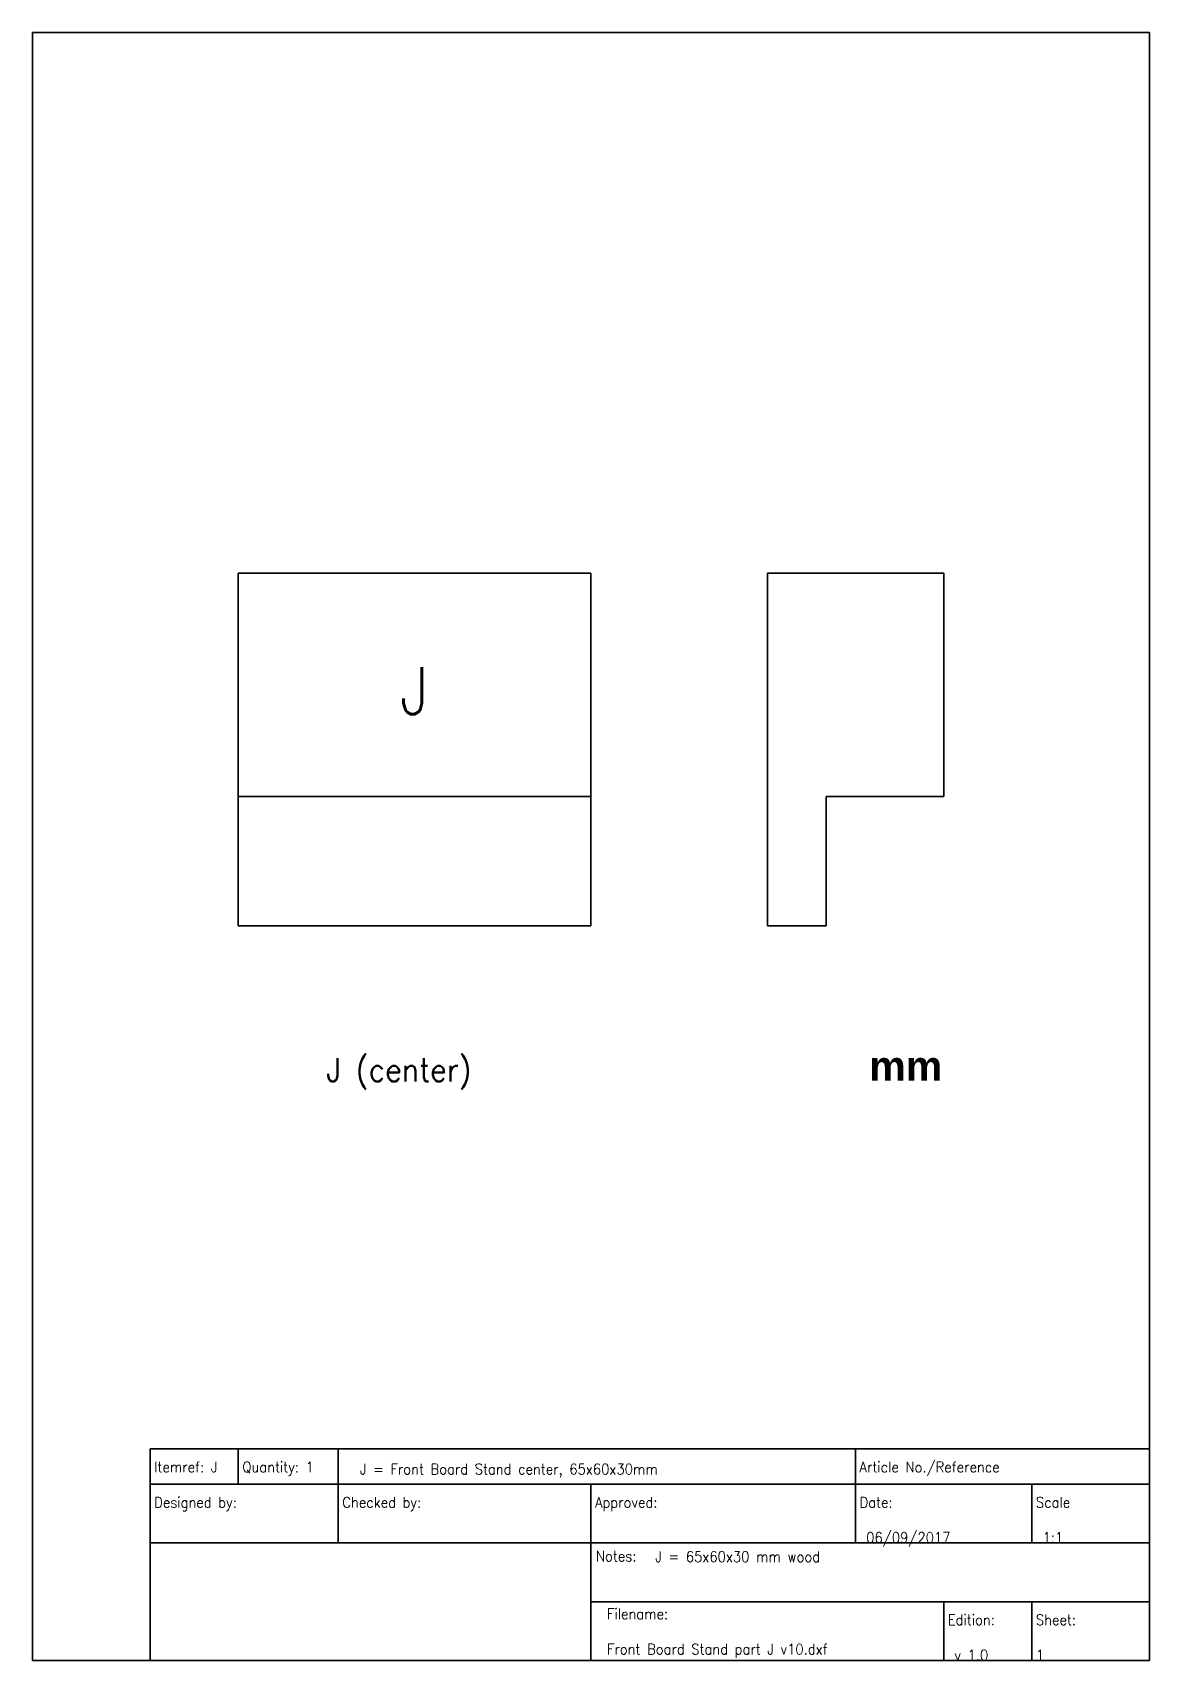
# Model space of a CAD drawing. Header units: millimetres. Extents: x 10 to 200, y 10 to 287.
import ezdxf

# ---------------------------------------------------------------- set-up
doc = ezdxf.new("R2010")
doc.units = ezdxf.units.MM
for name, color, linetype, lineweight, true_color in [('0 ... Background', 18, 'Continuous', 35, 0x000000), ('0 ... Base', 18, 'Continuous', 35, 0x000000), ('0 ... Numbering', 18, 'Continuous', 70, 0x000000)]:
    doc.layers.add(name, color=color, linetype=linetype, lineweight=lineweight, true_color=true_color)
doc.styles.add('textstyle11', font='Standard')
doc.styles.add('textstyle12', font='Standard')
doc.styles.add('textstyle13', font='Standard')
doc.styles.add('textstyle14', font='Standard')
doc.styles.add('textstyle15', font='Standard')
doc.styles.add('textstyle16', font='Standard')
doc.styles.add('textstyle17', font='Standard')
doc.styles.add('textstyle18', font='Standard')
doc.styles.add('textstyle19', font='Standard')
doc.styles.add('textstyle20', font='Standard')
doc.styles.add('textstyle21', font='Standard')
doc.styles.add('textstyle22', font='Standard')
doc.styles.add('textstyle23', font='Standard')
doc.styles.add('textstyle24', font='Standard')
doc.styles.add('textstyle25', font='')
doc.styles.add('textstyle26', font='Standard')
doc.styles.add('textstyle27', font='Standard')
doc.styles.get('textstyle25').set_extended_font_data('Arial', bold=True)

msp = doc.modelspace()

# ---------------------------------------------------------------- linework, layer by layer
at = {"layer": '0 ... Background', "linetype": 'Continuous'}
for p, q in [((200, 287), (10, 287)), ((10, 287), (10, 10)), ((200, 10), (200, 287)), ((30, 46), (200, 46)), ((30, 40), (30, 46)), ((45, 40), (45, 46)), ((62, 40), (62, 46)), ((150, 40), (150, 46)), ((30, 40), (200, 40)), ((30, 10), (30, 40)), ((62, 30), (62, 40)), ((105, 30), (105, 40)), ((150, 30), (150, 40)), ((180, 30), (180, 40)), ((30, 30), (200, 30)), ((105, 10), (105, 30)), ((105, 20), (200, 20)), ((165, 10), (165, 20)), ((180, 10), (180, 20)), ((105, 10), (105, 15)), ((10, 10), (200, 10))]:
    msp.add_line(p, q, dxfattribs=at)
at = {"layer": '0 ... Base'}
for p, q in [((45, 195), (105, 195)), ((45, 135), (45, 195)), ((105, 195), (105, 135)), ((135, 195), (135, 135)), ((165, 195), (135, 195)), ((165, 157), (165, 195)), ((45, 157), (105, 157)), ((165, 157), (145, 157)), ((145, 157), (145, 135)), ((105, 135), (45, 135)), ((135, 135), (145, 135))]:
    msp.add_line(p, q, dxfattribs=at)

# ---------------------------------------------------------------- texts
at = {"layer": '0 ... Background', "linetype": 'Continuous', "lineweight": 25, "char_height": 1.8}
for s, insert, width, attachment_point, style in [('Itemref: J', (30.69, 43.81), 100, 1, 'textstyle11'), ('Quantity: 1', (45.69, 43.81), 100, 1, 'textstyle12'), ('J = Front Board Stand center, 65x60x30mm', (65.68, 41.11), 100, 7, 'textstyle13'), ('Article No./Reference', (150.69, 43.81), 100, 1, 'textstyle14'), ('Designed by:', (30.69, 37.81), 100, 1, 'textstyle15'), ('Checked by:', (62.69, 37.81), 100, 1, 'textstyle16'), ('Approved:\\P\\P', (105.69, 37.81), 100, 1, 'textstyle17'), ('Date:\\P\\P 06/09/2017', (150.69, 37.81), 100, 1, 'textstyle19'), ('Scale\\P\\P 1:1', (180.69, 37.81), 100, 1, 'textstyle20'), ('Notes:', (105.84, 28.65), 200, 1, 'textstyle24'), ('J = 65x60x30 mm wood', (115.93, 28.55), 200, 1, 'textstyle23'), ('Filename:\\P\\PFront Board Stand part J v10.dxf', (107.72, 18.82), 100, 1, 'textstyle18'), ('Edition:\\P\\P v 1.0', (165.69, 17.81), 100, 1, 'textstyle21'), ('Sheet:\\P\\P1', (180.69, 17.81), 100, 1, 'textstyle22')]:
    msp.add_mtext(s, dxfattribs=dict(at, insert=insert, width=width, attachment_point=attachment_point, style=style))
at = {"layer": '0 ... Numbering', "attachment_point": 1}
for s, insert, char_height, style in [('J', (72.5, 179), 8, 'textstyle27'), ('J (center)', (60, 112.5), 4, 'textstyle26'), ('mm', (152.34, 113.65), 5, 'textstyle25')]:
    msp.add_mtext(s, dxfattribs=dict(at, insert=insert, char_height=char_height, style=style))

doc.saveas('drawing.dxf')
